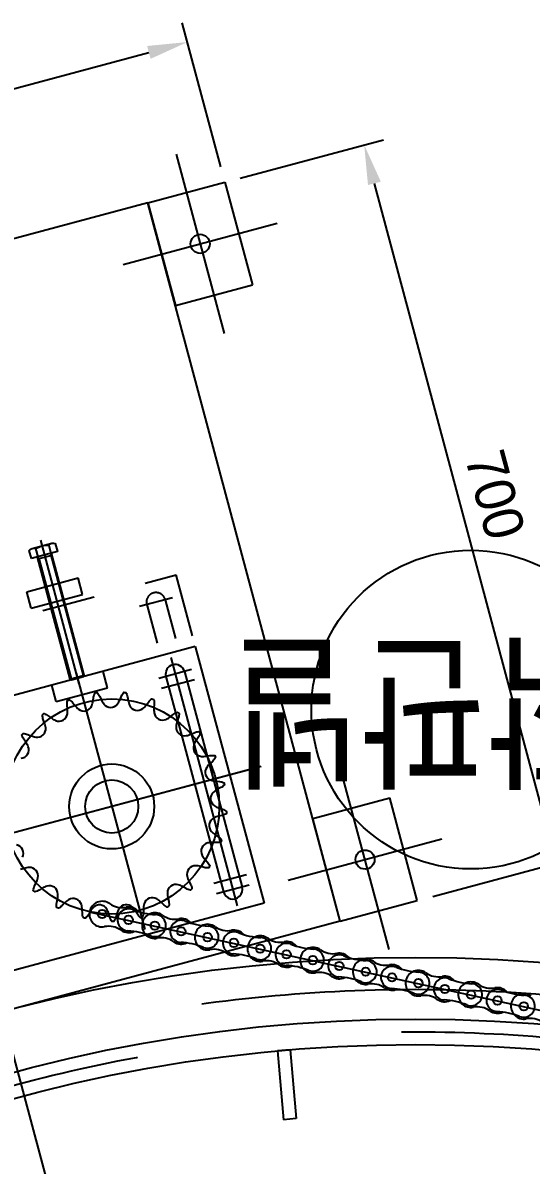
# Model space of a CAD drawing. Header units: millimetres. Extents: x 10462777 to 22643323, y 453826 to 1389191.
# Drawn here: x 11305596 to 11306075, y 596218 to 597293 of the extents above; entities that cross this region are included whole.
import ezdxf

# ---------------------------------------------------------------- set-up
doc = ezdxf.new("R2010")
doc.units = ezdxf.units.MM
doc.header["$LTSCALE"] = 200
doc.header["$MEASUREMENT"] = 0
doc.header["$PDMODE"] = 35
doc.header["$PDSIZE"] = -5
for name, pattern in [('CENTER', [2, 1.25, -0.25, 0.25, -0.25]), ('HIDDEN', [3.75, 2.5, -1.25]), ('PHANTOM', [2.5, 1.25, -0.25, 0.25, -0.25, 0.25, -0.25])]:
    doc.linetypes.add(name, pattern=pattern)
doc.layers.get('0').update_dxf_attribs({"linetype": 'CONTINUOUS'})
doc.layers.get('DEFPOINTS').update_dxf_attribs({"linetype": 'CONTINUOUS'})
for name, color, linetype in [('1', 1, 'CENTER'), ('7', 7, 'CONTINUOUS'), ('CENTER', 1, 'CONTINUOUS'), ('H', 30, 'CONTINUOUS'), ('HIDDEN', 7, 'HIDDEN'), ('TEXT', 7, 'CONTINUOUS'), ('THIN', 3, 'CONTINUOUS')]:
    doc.layers.add(name, color=color, linetype=linetype)
doc.styles.add('ABB', font='txt.shx ', dxfattribs={"width": 0.8, "bigfont": ' whgtxt.shx'})
doc.styles.get("Standard").update_dxf_attribs({"font": 'SYMBOL'})
doc.dimstyles.new('ROMANS', dxfattribs={"dimtxt": 2.5, "dimasz": 2.5, "dimexe": 1.25, "dimexo": 0.625, "dimtad": 1, "dimdec": 4, "dimdsep": 46, "dimlunit": 6, "dimtxsty": 'Standard', "dimcen": 2.5, "dimadec": 0, "dimazin": 0, "dimtfac": 1, "dimtdec": 4, "dimtmove": 0, "dimatfit": 3, "dimfxl": 1, "dimtolj": 1, "dimtzin": 0, "dimarcsym": 0})

# ---------------------------------------------------------------- blocks, each defined once
blk = doc.blocks.new('A$C0866591D')
at = {"layer": 'CENTER'}
blk.add_line((140.2, 12.7), (0, 12.7), dxfattribs=at)
at = {"layer": 'THIN', "color": 1}
for p, q in [((134.6, 22.2), (134.6, 3.2)), ((6.7, 19.7), (6.7, 5.7)), ((123.8, 19.7), (123.8, 5.7)), ((133.6, 19.1), (125.6, 19.1)), ((133.6, 6.4), (125.6, 6.4))]:
    blk.add_line(p, q, dxfattribs=at)
blk.add_lwpolyline([(125.6, 25.4), (133.6, 25.4, -0.309401), (133.6, 19.1, -0.154701), (133.6, 6.4, -0.309401), (133.6, 0), (125.6, 0), (125.6, 25.4)], format="xyb", dxfattribs=at)
for points in [[(125.6, 19.7), (6.7, 19.7), (5.6, 18.6), (5.6, 6.8), (6.7, 5.7), (125.6, 5.7)], [(125.6, 19.7), (123.8, 18.6), (5.6, 18.6)], [(125.6, 5.7), (123.8, 6.8), (5.6, 6.8)]]:
    blk.add_lwpolyline(points, dxfattribs=at)
blk = doc.blocks.new('*D361')
at = {"layer": '7', "color": 1, "lineweight": -2, "transparency": 16777216}
for p, q in [((11305800.9, 597147), (11305935.7, 597183.1)), ((11306089, 596538.3), (11305927.3, 597142)), ((11305982.1, 596470.8), (11306116.9, 596506.9))]:
    blk.add_line(p, q, dxfattribs=at)
at = {"layer": '7', "color": 1, "transparency": 16777216}
for points in [[(11305933.3, 597143.6), (11305921.2, 597140.4), (11305917.6, 597178.2)], [(11306095.1, 596539.9), (11306083, 596536.7), (11306098.7, 596502.1)]]:
    blk.add_solid(points, dxfattribs=at)
at = {"layer": 'DEFPOINTS', "color": 0, "transparency": 16777216}
for p in [(11305917.6, 597178.2), (11305786.4, 597143.1), (11305967.6, 596466.9)]:
    blk.add_point(p, dxfattribs=at)
at = {"layer": '7', "color": 4, "transparency": 16777216, "insert": (11306040.8, 596848.9), "char_height": 37.5, "attachment_point": 5, "rotation": 285}
blk.add_mtext('\\A1;700', dxfattribs=at)
blk = doc.blocks.new('*D363')
at = {"layer": '7', "color": 1, "lineweight": -2, "transparency": 16777216}
for p, q in [((11305782.5, 597157.6), (11305746.2, 597293.1)), ((11305004.9, 597075), (11305714.8, 597265.3)), ((11305000.1, 596947.9), (11304963.8, 597083.4))]:
    blk.add_line(p, q, dxfattribs=at)
at = {"layer": '7', "color": 1, "transparency": 16777216}
for points in [[(11305713.2, 597271.3), (11305716.5, 597259.2), (11305751.1, 597275)], [(11305003.3, 597081.1), (11305006.5, 597069), (11304968.7, 597065.3)]]:
    blk.add_solid(points, dxfattribs=at)
at = {"layer": 'DEFPOINTS', "color": 0, "transparency": 16777216}
for p in [(11305751.1, 597275), (11305786.4, 597143.1), (11305004, 596933.4)]:
    blk.add_point(p, dxfattribs=at)
at = {"layer": '7', "color": 4, "transparency": 16777216, "insert": (11305351.1, 597202.7), "char_height": 37.5, "attachment_point": 5, "rotation": 15}
blk.add_mtext('\\A1;810', dxfattribs=at)

msp = doc.modelspace()

# ---------------------------------------------------------------- linework, layer by layer
msp.add_line((11305758.57857, 596705.9772, 0), (11305246.63788, 596568.8031, 0))
at = {"color": 7, "linetype": 'Continuous'}
for p, q in [((11305758.57857, 596705.9772, 0), (11305823.28333, 596464.49574, 0)), ((11305730.91347, 596677.85883, 0), (11305785.26547, 596475.01441, 0)), ((11305748.30014, 596682.51757, 0), (11305802.65214, 596479.67315, 0)), ((11305823.28333, 596464.49574, 0), (11305311.34265, 596327.32165, 0))]:
    msp.add_line(p, q, dxfattribs=at)
at = {"ltscale": 10}
msp.add_circle((11306017.94684, 596646.67098, 0), 150, dxfattribs=at)
at = {"color": 31}
for centre in [(11305670.85859, 596454.21094, 0), (11305670.8673, 596454.20934, 0), (11305695.67308, 596448.78867, 0), (11305720.47893, 596443.3683, 0), (11305720.48757, 596443.36639, 0), (11305720.48757, 596443.36639, 0), (11305720.49628, 596443.36479, 0), (11305745.30206, 596437.94412, 0), (11305770.10791, 596432.52375, 0), (11305770.11655, 596432.52184, 0), (11305770.11655, 596432.52184, 0), (11305770.12526, 596432.52024, 0), (11305794.93104, 596427.09957, 0), (11305819.73683, 596421.67889, 0), (11305819.73689, 596421.6792, 0), (11305819.74553, 596421.67729, 0), (11305819.74553, 596421.67729, 0), (11305844.55132, 596416.25662, 0), (11305869.35717, 596410.83625, 0), (11305869.36581, 596410.83434, 0), (11305869.36581, 596410.83434, 0), (11305869.37451, 596410.83274, 0), (11305894.1803, 596405.41207, 0), (11305918.98608, 596399.9914, 0), (11305918.98614, 596399.9917, 0), (11305918.99479, 596399.98979, 0), (11305918.99479, 596399.98979, 0), (11305943.80057, 596394.56912, 0), (11305968.60642, 596389.14875, 0), (11305968.61506, 596389.14685, 0), (11305968.61506, 596389.14685, 0), (11305968.62377, 596389.14524, 0), (11305993.42955, 596383.72457, 0), (11306018.2354, 596378.3042, 0), (11306018.24404, 596378.3023, 0), (11306018.24404, 596378.3023, 0), (11306018.25275, 596378.30069, 0), (11306043.05853, 596372.88002, 0), (11306067.86438, 596367.45965, 0), (11306067.87302, 596367.45775, 0), (11306067.87302, 596367.45775, 0), (11306067.88173, 596367.45614, 0)]:
    msp.add_circle(centre, 3.97, dxfattribs=at)
at = {"color": 7, "linetype": 'Continuous'}
for centre, start, end in [((11305739.60681, 596680.1882, 0), 15.00000002, 195.00000002), ((11305793.95881, 596477.34378, 0), 195.00000002, 15.00000002)]:
    msp.add_arc(centre, 9, start, end, dxfattribs=at)
at = {"color": 31}
for centre, radius, start, end in [((11305670.85859, 596454.21094, 0), 12.05, 54.53395234, 168.91741557), ((11305689.60975, 596480.53208, 0), 20.26731, 234.53396141, 280.8138524), ((11305695.67308, 596448.78867, 0), 10.4, 68.22129233, 267.12651141), ((11305695.67308, 596448.78867, 0), 12.05, 40.22120231, 100.81384238), ((11305670.85859, 596454.21094, 0), 12.05, 168.91741557, 280.8138524), ((11305724.36418, 596520.59893, 0), 66.92976, 248.22129833, 267.12651141), ((11305720.48757, 596443.36639, 0), 12.05, 54.53395234, 168.91741557), ((11305720.48757, 596443.36639, 0), 10.4, 248.22129833, 87.12650239), ((11305739.23873, 596469.68753, 0), 20.26731, 234.53396141, 280.8138524), ((11305745.30206, 596437.94412, 0), 10.4, 68.22129233, 267.12651141), ((11305745.30206, 596437.94412, 0), 12.05, 40.22120231, 100.81384238), ((11305676.92192, 596422.46753, 0), 20.26731, 54.53395234, 100.81384238), ((11305695.67308, 596448.78867, 0), 12.05, 234.53396141, 295.12660238), ((11305691.79647, 596371.55614, 0), 66.92976, 68.22129233, 87.12650239), ((11305720.48757, 596443.36639, 0), 12.05, 168.91741557, 280.8138524), ((11305773.99316, 596509.75438, 0), 66.92976, 248.22129833, 267.12651141), ((11305770.11655, 596432.52184, 0), 12.05, 54.53395234, 168.91741557), ((11305770.11655, 596432.52184, 0), 10.4, 248.22129833, 87.12650239), ((11305788.86771, 596458.84298, 0), 20.26731, 234.53396141, 280.8138524), ((11305794.93104, 596427.09957, 0), 10.4, 68.22129233, 267.12651141), ((11305794.93104, 596427.09957, 0), 12.05, 40.22120231, 100.81384238), ((11305726.5509, 596411.62298, 0), 20.26731, 54.53395234, 100.81384238), ((11305745.30206, 596437.94412, 0), 12.05, 234.53396141, 295.12660238), ((11305741.42545, 596360.71159, 0), 66.92976, 68.22129233, 87.12650239), ((11305770.11655, 596432.52184, 0), 12.05, 168.91741557, 280.8138524), ((11305823.62214, 596498.90983, 0), 66.92976, 248.22129833, 267.12651141), ((11305819.73683, 596421.67889, 0), 12.05, 54.53395234, 168.91741557), ((11305819.74553, 596421.67729, 0), 10.4, 248.22129833, 87.12650239), ((11305838.48799, 596448.00003, 0), 20.26731, 234.53396141, 280.8138524), ((11305844.55132, 596416.25662, 0), 10.4, 68.22129233, 267.12651141), ((11305844.55132, 596416.25662, 0), 12.05, 40.22120231, 100.81384238), ((11305776.17988, 596400.77843, 0), 20.26731, 54.53395234, 100.81384238), ((11305794.93104, 596427.09957, 0), 12.05, 234.53396141, 295.12660238), ((11305791.05443, 596349.86704, 0), 66.92976, 68.22129233, 87.12650239), ((11305819.73683, 596421.67889, 0), 12.05, 168.91741557, 280.8138524), ((11305873.24241, 596488.06688, 0), 66.92976, 248.22129833, 267.12651141), ((11305869.36581, 596410.83434, 0), 12.05, 54.53395234, 168.91741557), ((11305869.36581, 596410.83434, 0), 10.4, 248.22129833, 87.12650239), ((11305888.11697, 596437.15548, 0), 20.26731, 234.53396141, 280.8138524), ((11305894.1803, 596405.41207, 0), 10.4, 68.22129233, 267.12651141), ((11305894.1803, 596405.41207, 0), 12.05, 40.22120231, 100.81384238), ((11305825.80016, 596389.93548, 0), 20.26731, 54.53395234, 100.81384238), ((11305844.55132, 596416.25662, 0), 12.05, 234.53396141, 295.12660238), ((11305840.67471, 596339.02409, 0), 66.92976, 68.22129233, 87.12650239), ((11305869.36581, 596410.83434, 0), 12.05, 168.91741557, 280.8138524), ((11305922.87139, 596477.22233, 0), 66.92976, 248.22129833, 267.12651141), ((11305918.98608, 596399.9914, 0), 12.05, 54.53395234, 168.91741557), ((11305918.99479, 596399.98979, 0), 10.4, 248.22129833, 87.12650239), ((11305937.73724, 596426.31254, 0), 20.26731, 234.53396141, 280.8138524), ((11305943.80057, 596394.56912, 0), 12.05, 40.22120231, 100.81384238), ((11305875.42914, 596379.09093, 0), 20.26731, 54.53395234, 100.81384238), ((11305894.1803, 596405.41207, 0), 12.05, 234.53396141, 295.12660238), ((11305890.30369, 596328.17954, 0), 66.92976, 68.22129233, 87.12650239), ((11305918.98608, 596399.9914, 0), 12.05, 168.91741557, 280.8138524), ((11305943.80057, 596394.56912, 0), 10.4, 68.22129233, 267.12651141), ((11305972.49167, 596466.37938, 0), 66.92976, 248.22129833, 267.12651141), ((11305968.61506, 596389.14685, 0), 12.05, 54.53395234, 168.91741557), ((11305968.61506, 596389.14685, 0), 10.4, 248.22129833, 87.12650239), ((11305987.36622, 596415.46799, 0), 20.26731, 234.53396141, 280.8138524), ((11305993.42955, 596383.72457, 0), 12.05, 40.22120231, 100.81384238), ((11305925.04941, 596368.24798, 0), 20.26731, 54.53395234, 100.81384238), ((11305943.80057, 596394.56912, 0), 12.05, 234.53396141, 295.12660238), ((11305939.92397, 596317.33659, 0), 66.92976, 68.22129233, 87.12650239), ((11305968.61506, 596389.14685, 0), 12.05, 168.91741557, 280.8138524), ((11305993.42955, 596383.72457, 0), 10.4, 68.22129233, 267.12651141), ((11306022.12065, 596455.53483, 0), 66.92976, 248.22129833, 267.12651141), ((11306018.24404, 596378.3023, 0), 12.05, 54.53395234, 168.91741557), ((11306018.24404, 596378.3023, 0), 10.4, 248.22129833, 87.12650239), ((11306036.9952, 596404.62344, 0), 20.26731, 234.53396141, 280.8138524), ((11306043.05853, 596372.88002, 0), 12.05, 40.22120231, 100.81384238), ((11305974.67839, 596357.40343, 0), 20.26731, 54.53395234, 100.81384238), ((11305993.42955, 596383.72457, 0), 12.05, 234.53396141, 295.12660238), ((11305989.55295, 596306.49204, 0), 66.92976, 68.22129233, 87.12650239), ((11306018.24404, 596378.3023, 0), 12.05, 168.91741557, 280.8138524), ((11306043.05853, 596372.88002, 0), 10.4, 68.22129233, 267.12651141), ((11306071.74963, 596444.69028, 0), 66.92976, 248.22129833, 267.12651141), ((11306067.87302, 596367.45775, 0), 12.05, 54.53395234, 168.91741557), ((11306067.87302, 596367.45775, 0), 10.4, 248.22129833, 87.12650239), ((11306024.30737, 596346.55888, 0), 20.26731, 54.53395234, 100.81384238), ((11306043.05853, 596372.88002, 0), 12.05, 234.53396141, 295.12660238), ((11306039.18192, 596295.64749, 0), 66.92976, 68.22129233, 87.12650239), ((11306067.87302, 596367.45775, 0), 12.05, 168.91741557, 280.8138524), ((11306073.93635, 596335.71433, 0), 20.26731, 54.53395234, 100.81384238)]:
    msp.add_arc(centre, radius, start, end, dxfattribs=at)
at = {"layer": '1'}
for p, q in [((11305735.4657, 596695.64302, 0), (11305798.09991, 596461.88897, 0)), ((11305646.20301, 596681.04263, 0), (11305713.49596, 596429.90192, 0)), ((11305755.06162, 596684.32931, 0), (11305724.15199, 596676.0471, 0)), ((11305755.06162, 596684.32931, 0), (11305724.15199, 596676.0471, 0)), ((11305757.64981, 596674.67005, 0), (11305726.74018, 596666.38784, 0)), ((11305809.16519, 596590.12232, 0), (11305264.59543, 596444.20529, 0)), ((11305806.82543, 596491.14414, 0), (11305775.9158, 596482.86193, 0)), ((11305809.41362, 596481.48488, 0), (11305778.50399, 596473.20268, 0)), ((11305809.41362, 596481.48488, 0), (11305778.50399, 596473.20268, 0))]:
    msp.add_line(p, q, dxfattribs=at)
at = {"layer": '7', "color": 2}
for p, q in [((11305713.95385, 597123.65965, 0), (11305786.39828, 597143.07108, 0)), ((11305786.39828, 597143.07108, 0), (11305812.28019, 597046.4785, 0)), ((11305713.95385, 597123.65965, 0), (11305739.83575, 597027.06707, 0)), ((11305739.83575, 597027.06707, 0), (11305812.28019, 597046.4785, 0)), ((11305599.79642, 596757.64178, 0), (11305648.09271, 596770.58273, 0)), ((11305652.23382, 596755.12792, 0), (11305648.09271, 596770.58273, 0)), ((11305603.93753, 596742.18697, 0), (11305599.79642, 596757.64178, 0)), ((11305603.93753, 596742.18697, 0), (11305652.23382, 596755.12792, 0)), ((11305675.78635, 596667.22867, 0), (11305671.64525, 596682.68348, 0)), ((11305627.49006, 596654.28772, 0), (11305623.34896, 596669.74253, 0)), ((11305627.49006, 596654.28772, 0), (11305675.78635, 596667.22867, 0)), ((11305869.24527, 596544.10416, 0), (11305941.68971, 596563.51558, 0)), ((11305967.57162, 596466.923, 0), (11305941.68971, 596563.51558, 0)), ((11305895.12718, 596447.51157, 0), (11305869.24527, 596544.10416, 0)), ((11305895.12718, 596447.51157, 0), (11305967.57162, 596466.923, 0))]:
    msp.add_line(p, q, dxfattribs=at)
at = {"layer": '7', "color": 4}
for p, q in [((11305713.95385, 597123.65965, 0), (11305076.4428, 596952.83908, 0)), ((11305895.12718, 596447.51157, 0), (11305713.95385, 597123.65965, 0)), ((11305895.12718, 596447.51157, 0), (11305257.61613, 596276.691, 0))]:
    msp.add_line(p, q, dxfattribs=at)
at = {"layer": '7', "color": 71, "linetype": 'PHANTOM'}
for p, q in [((11305228.52055, 596636.41791, 0), (11305740.46124, 596773.592, 0)), ((11305755.84018, 596716.19701, 0), (11305740.46124, 596773.592, 0)), ((11305736.94429, 596751.94412, 0), (11305706.03466, 596743.66191, 0)), ((11305730.18281, 596750.13238, 0), (11305739.95953, 596713.64517, 0)), ((11305712.79614, 596745.47364, 0), (11305722.5092, 596709.22402, 0))]:
    msp.add_line(p, q, dxfattribs=at)
at = {"layer": '7', "color": 8, "elevation": 0}
for points in [[(11305594.45663, 596600.88394, 0.4985816081), (11305601.20506, 596611.76804, 0.0585893872), (11305598.93997, 596616.04493), (11305597.05095, 596618.78196, -0.0856722361), (11305595.19965, 596622.78507, -0.0044383595), (11305596.40795, 596624.2772, -0.0856722361), (11305600.70849, 596623.29864), (11305603.77846, 596622.01996, 0.0585893872), (11305608.43283, 596620.69358, 0.4985816081), (11305617.67601, 596629.55747, 0.0585893872), (11305616.5457, 596634.2633), (11305615.3967, 596637.38413, -0.0856722361), (11305614.59909, 596641.72187, -0.0044383595), (11305616.14051, 596642.86663, -0.0856722361), (11305620.06258, 596640.84932), (11305622.7181, 596638.84733, 0.0585893872), (11305626.89639, 596636.40514, 0.4985816081), (11305638.05354, 596642.69186, 0.0585893872), (11305638.12904, 596647.53095), (11305637.79225, 596650.83947, -0.0856722361), (11305638.09845, 596655.23929, -0.0044383595), (11305639.87613, 596655.96475, -0.0856722361), (11305643.1733, 596653.03544), (11305645.24752, 596650.43595, 0.0585893872), (11305648.68719, 596647.03138, 0.4985816081), (11305661.05727, 596650.34593, 0.0585893872), (11305662.33382, 596655.01421), (11305662.83041, 596658.30255, -0.0856722361), (11305664.22118, 596662.48799, -0.0044383595), (11305666.12343, 596662.74856, -0.0856722361), (11305668.58852, 596659.09131), (11305669.95111, 596656.05765, 0.0585893872), (11305672.43604, 596651.90463, 0.4985816081), (11305685.24177, 596652.03873, 0.0585893872), (11305687.63918, 596656.24288), (11305688.93794, 596659.30441, -0.0856722361), (11305691.3259, 596663.01249, -0.0044383595), (11305693.23319, 596662.79181, -0.0856722361), (11305694.71131, 596658.63641), (11305695.27665, 596655.3592, 0.0585893872), (11305696.65069, 596650.71868, 0.4985816081), (11305709.08747, 596647.66391, 0.0585893872), (11305712.45508, 596651.13977), (11305714.47441, 596653.78213, -0.0856722361), (11305717.70951, 596656.77985, -0.0044383595), (11305719.502, 596656.09178, -0.0856722361), (11305719.90027, 596651.69934), (11305719.63285, 596648.38449, 0.0585893872), (11305719.80967, 596643.54804, 0.4985816081), (11305731.09603, 596637.49635, 0.0585893872), (11305735.22226, 596640.02552), (11305737.83527, 596642.08267, -0.0856722361), (11305741.71424, 596644.18168, -0.0044383595), (11305743.27929, 596643.06946, -0.0856722361), (11305742.5727, 596638.71596), (11305741.48931, 596635.57176, 0.0585893872), (11305740.4578, 596630.84329, 0.4985816081), (11305749.88458, 596622.17492, 0.0585893872), (11305754.51015, 596623.59847), (11305757.55267, 596624.94117, -0.0856722361), (11305761.83177, 596626.00957, -0.0044383595), (11305763.07106, 596624.54308, -0.0856722361), (11305761.304, 596620.50208), (11305759.47271, 596617.72608, 0.0585893872), (11305757.29769, 596613.40269, 0.4985816081), (11305764.27257, 596602.66231, 0.0585893872), (11305769.10685, 596602.89081), (11305772.3877, 596603.43468, -0.0856722361), (11305776.79806, 596603.40535, -0.0044383595), (11305777.63371, 596601.67673, -0.0856722361), (11305774.91721, 596598.20213), (11305772.45309, 596595.96878, 0.0585893872), (11305769.27122, 596592.32212, 0.4985816081), (11305773.35595, 596580.18458, 0.0585893872), (11305778.09517, 596579.20367), (11305781.4082, 596578.91453, -0.0856722361), (11305785.67271, 596577.78931, -0.0044383595), (11305786.05222, 596575.90718, -0.0856722361), (11305782.55696, 596573.21731), (11305779.61485, 596571.66692, 0.0585893872), (11305775.62605, 596568.92613, 0.4985816081), (11305776.56397, 596556.15408, 0.0585893872), (11305780.91036, 596554.02539), (11305784.0474, 596552.92143, -0.0856722361), (11305787.8981, 596550.77101, -0.0044383595), (11305787.79762, 596548.85363, -0.0856722361), (11305783.74323, 596547.11751), (11305780.50798, 596546.3475, 0.0585893872), (11305775.96289, 596544.68479, 0.4985816081), (11305773.69507, 596532.08075, 0.0585893872), (11305777.37552, 596528.93803), (11305780.13946, 596527.0886, -0.0856722361), (11305783.3344, 596524.04811, -0.0044383595), (11305782.76024, 596522.21596, -0.0856722361), (11305778.40147, 596521.54266), (11305775.07637, 596521.60142, 0.0585893872), (11305770.26057, 596521.12127, 0.4985816081), (11305764.9295, 596509.47719, 0.0585893872), (11305767.71276, 596505.51791), (11305769.92993, 596503.03922, -0.0856722361), (11305772.26836, 596499.29971, -0.0044383595), (11305771.2566, 596497.6679, -0.0856722361), (11305766.86733, 596498.09974), (11305763.6613, 596498.98357, 0.0585893872), (11305758.87739, 596499.71614, 0.4985816081), (11305750.81804, 596489.76367, 0.0585893872), (11305752.52923, 596485.23661), (11305754.06032, 596482.2844, -0.0856722361), (11305755.3953, 596478.08083, -0.0044383595), (11305754.00951, 596476.75191, -0.0856722361), (11305749.86553, 596478.26175), (11305746.98003, 596479.91512, 0.0585893872), (11305742.5286, 596481.81438, 0.4985816081), (11305732.24736, 596474.17886, 0.0585893872), (11305732.77896, 596469.36847), (11305733.52776, 596466.12825, -0.0856722361), (11305733.77542, 596461.72475, -0.0044383595), (11305732.10268, 596460.7822, -0.0856722361), (11305728.46437, 596463.27518), (11305726.0807, 596465.5942, 0.0585893872), (11305722.24144, 596468.54082, 0.4985816081), (11305710.38434, 596463.70202, 0.0585893872), (11305709.70294, 596458.91056), (11305709.62241, 596455.58591, -0.0856722361), (11305708.76717, 596451.25916, -0.0044383595), (11305706.91258, 596450.76223, -0.0856722361), (11305704.00856, 596454.08169), (11305702.27649, 596456.92065, 0.0585893872), (11305699.29065, 596460.72948, 0.4985816081), (11305686.6027, 596458.99144, 0.0585893872), (11305684.75112, 596454.51997), (11305683.84631, 596451.3198, -0.0856722361), (11305681.94192, 596447.34167, -0.0044383595), (11305680.02202, 596447.32157, -0.0856722361), (11305678.03474, 596451.25894), (11305677.06311, 596454.43946, 0.0585893872), (11305675.11829, 596458.87117, 0.4985816081), (11305662.39672, 596460.34311, 0.0585893872), (11305659.4913, 596456.47258), (11305657.81907, 596453.59797, -0.0856722361), (11305654.9852, 596450.21842, -0.0044383595), (11305653.12061, 596450.67641, -0.0856722361), (11305652.17495, 596454.9843), (11305652.02481, 596458.30653, 0.0585893872), (11305651.24321, 596463.08268, 0.4985816081), (11305639.28737, 596467.67209, 0.0585893872), (11305635.51067, 596464.64571), (11305633.17609, 596462.27728, -0.0856722361), (11305629.59079, 596459.70866, -0.0044383595), (11305627.89867, 596460.61597, -0.0856722361), (11305628.05405, 596465.02369), (11305628.73483, 596468.27889, 0.0585893872), (11305629.16557, 596473.09935, 0.4985816081), (11305618.72669, 596480.51788, 0.0585893872), (11305614.31601, 596478.52581), (11305611.46577, 596476.81238, -0.0856722361), (11305607.35431, 596475.21608, -0.0044383595), (11305605.941, 596476.51569, -0.0856722361), (11305607.18765, 596480.7463), (11305608.65658, 596483.72992, 0.0585893872), (11305610.27259, 596488.29183, 0.4985816081), (11305602.00657, 596498.07333, 0.0585893872), (11305597.23905, 596497.24074), (11305594.05224, 596496.28996, -0.0856722361)], [(11305595.75138, 596507.70549, 0.4985816081), (11305590.17761, 596519.23537, 0.0585893872)]]:
    msp.add_lwpolyline(points, format="xyb", dxfattribs=at)
at = {"layer": '7', "color": 2}
for centre in [(11305763.11702, 597085.06907, 0), (11305918.40844, 596505.51358, 0)]:
    msp.add_circle(centre, 9, dxfattribs=at)
at = {"layer": '7'}
for radius in [40, 25]:
    msp.add_circle((11305679.84948, 596555.47228, 0), radius, dxfattribs=at)
at = {"layer": '7', "color": 4}
for radius in [1505, 1423]:
    msp.add_circle((11305965.89432, 594908.38292, 0), radius, dxfattribs=at)
at = {"layer": '7', "color": 71, "linetype": 'PHANTOM'}
msp.add_arc((11305721.48947, 596747.80301, 0), 9, 15.00000002, 195.00000002, dxfattribs=at)
at = {"layer": 'CENTER'}
for p, q in [((11305740.47035, 597169.58758, 0), (11305785.76368, 597000.55056, 0)), ((11305690.67258, 597065.65765, 0), (11305835.56145, 597104.4805, 0)), ((11306365.1227, 593418.44233, 0), (11305381.72772, 597088.52234, 0)), ((11305820.5374, 596593.16949, 0), (11305539.16156, 596517.77506, 0)), ((11305941.05511, 596420.99507, 0), (11305895.76178, 596590.03209, 0)), ((11305845.96401, 596486.10215, 0), (11305990.85288, 596524.92501, 0)), ((11305658.2686, 596456.46719, 0), (11306274.08201, 596322.23371, 0))]:
    msp.add_line(p, q, dxfattribs=at)
for centre, radius in [((11305679.84948, 596555.47228, 0), 101.32987), ((11305965.89432, 594908.38292, 0), 1447.05)]:
    msp.add_circle(centre, radius, dxfattribs=at)
at = {"layer": 'H'}
for p, q in [((11305847.84886, 596326.49091, 0), (11305835.89453, 596325.44504, 0)), ((11305835.89453, 596325.44504, 0), (11305841.55965, 596260.69239, 0)), ((11305847.84886, 596326.49091, 0), (11305853.51399, 596261.73825, 0)), ((11305853.51399, 596261.73825, 0), (11305841.55965, 596260.69239, 0))]:
    msp.add_line(p, q, dxfattribs=at)
at = {"layer": 'HIDDEN'}
for radius in [1475, 1435]:
    msp.add_circle((11305965.89432, 594908.38292, 0), radius, dxfattribs=at)

# ---------------------------------------------------------------- block references
at = {"layer": '7', "rotation": 105}
msp.add_blockref('A$C0866591D', (11305661.22243, 596674.06499, 0), dxfattribs=at)

# ---------------------------------------------------------------- texts
at = {"layer": 'TEXT', "lineweight": -3, "style": 'ABB', "width": 0.85}
msp.add_text('조작판넬', height=132, rotation=180, dxfattribs=at).set_placement((11306270.11183, 596714.69764, 0))

# ---------------------------------------------------------------- dimensions: what is measured, and where the dimension line sits
at = {"layer": '7'}
for base, p1, angle, picture, middle in [((11305751.05895, 597274.95927, 0), (11305003.99836, 596933.42765, 0), 195.00000002, '*D363', (11305351.12385, 597202.73755, 0)), ((11305917.57351, 597178.21938, 0), (11305967.57162, 596466.923, 0), 104.99999999, '*D361', (11306040.76018, 596848.88048, 0))]:
    dim = msp.add_linear_dim(base=base, p1=p1, p2=(11305786.39828, 597143.07108, 0), angle=angle, dimstyle='ROMANS', override={"dimscale": 15, "dimexo": 1, "dimgap": 1, "dimclrd": 1, "dimclre": 1, "dimclrt": 4, "dimadec": 4, "dimazin": 2}, dxfattribs=at)
    dim.commit()
    dim.dimension.update_dxf_attribs({"geometry": picture, "text_midpoint": middle})

doc.saveas('drawing.dxf')
